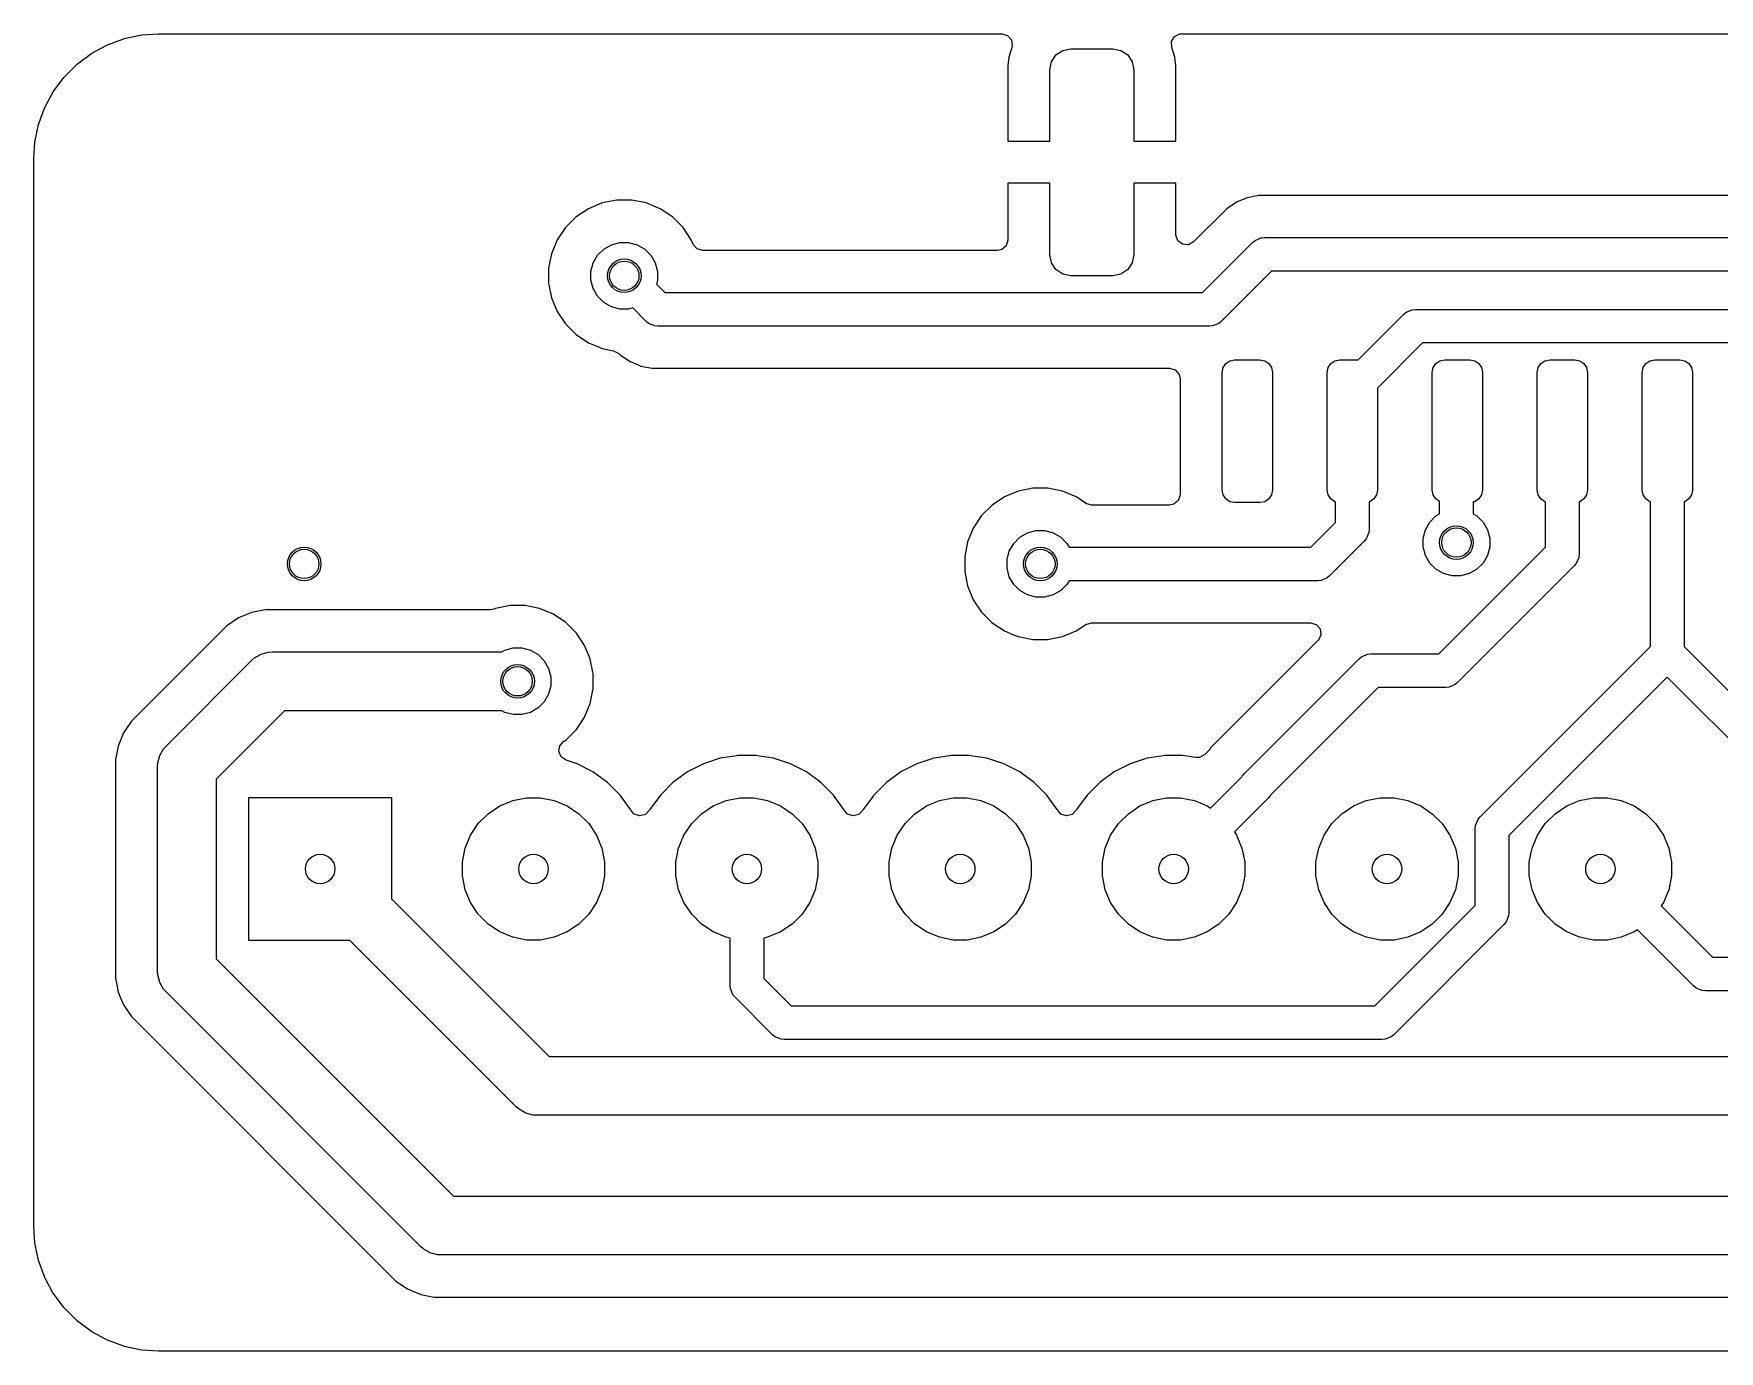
# Model space of a CAD drawing. Extents: x 4.31 to 6.88, y -4.85 to -4.24.
# Drawn here: x 4.308 to 5.098, y -4.854 to -4.237 of the extents above; entities that cross this region are included whole.
import ezdxf

# ---------------------------------------------------------------- set-up
doc = ezdxf.new("R2010")
doc.units = 0
doc.header["$MEASUREMENT"] = 0
doc.layers.add('BLACK', color=7, linetype='CONTINUOUS')

msp = doc.modelspace()

# ---------------------------------------------------------------- linework, layer by layer
at = {"layer": 'BLACK', "linetype": 'CONTINUOUS'}
for p, q in [((4.34221, -4.24208), (4.34284, -4.24179)), ((4.34284, -4.24179), (4.35003, -4.23911)), ((4.35003, -4.23911), (4.3507, -4.23891)), ((4.3507, -4.23891), (4.35819, -4.23728)), ((4.35819, -4.23728), (4.35888, -4.23718)), ((4.35888, -4.23718), (4.36405, -4.23681)), ((4.36405, -4.23681), (4.3667, -4.23662)), ((4.3667, -4.23662), (4.36705, -4.23661)), ((4.36705, -4.23661), (4.76203, -4.23661)), ((4.76203, -4.23661), (4.76467, -4.23739)), ((4.76467, -4.23739), (4.76648, -4.23947)), ((4.76648, -4.23947), (4.76687, -4.24219)), ((4.8415, -4.24028), (4.84291, -4.23792)), ((4.8416, -4.24303), (4.8415, -4.24028)), ((4.84291, -4.23792), (4.84537, -4.23669)), ((4.84537, -4.23669), (4.84623, -4.23661)), ((4.84623, -4.23661), (5.15377, -4.23661)), ((4.32875, -4.25073), (4.33489, -4.24613)), ((4.33489, -4.24613), (4.33548, -4.24575)), ((4.33548, -4.24575), (4.34221, -4.24208)), ((4.76518, -4.24753), (4.76476, -4.25158)), ((4.76667, -4.24303), (4.76518, -4.24753)), ((4.76518, -4.24753), (4.76518, -4.24753)), ((4.76687, -4.24219), (4.76667, -4.24303)), ((4.78445, -4.25354), (4.7852, -4.24978)), ((4.7852, -4.24978), (4.78733, -4.24658)), ((4.78733, -4.24658), (4.79052, -4.24445)), ((4.79052, -4.24445), (4.79429, -4.2437)), ((4.79429, -4.2437), (4.81398, -4.2437)), ((4.81398, -4.2437), (4.81774, -4.24445)), ((4.81774, -4.24445), (4.82094, -4.24658)), ((4.82094, -4.24658), (4.82307, -4.24978)), ((4.82307, -4.24978), (4.82382, -4.25354)), ((4.84309, -4.24753), (4.8416, -4.24303)), ((4.8435, -4.25158), (4.84309, -4.24753)), ((4.31775, -4.26327), (4.32235, -4.25713)), ((4.32235, -4.25713), (4.3228, -4.25661)), ((4.3228, -4.25661), (4.32823, -4.25118)), ((4.32823, -4.25118), (4.32875, -4.25073)), ((4.76476, -4.25158), (4.76476, -4.28701)), ((4.78445, -4.28701), (4.78445, -4.25354)), ((4.82382, -4.25354), (4.82382, -4.28701)), ((4.8435, -4.28701), (4.8435, -4.25158)), ((4.8435, -4.25158), (4.8435, -4.25158)), ((4.3137, -4.27059), (4.31738, -4.26386)), ((4.31738, -4.26386), (4.31775, -4.26327)), ((4.31222, -4.27442), (4.31341, -4.27122)), ((4.31341, -4.27122), (4.3137, -4.27059)), ((4.30891, -4.28657), (4.31054, -4.27907)), ((4.31054, -4.27907), (4.31073, -4.27841)), ((4.31073, -4.27841), (4.31222, -4.27442)), ((4.30825, -4.29508), (4.30881, -4.28726)), ((4.30881, -4.28726), (4.30891, -4.28657)), ((4.76476, -4.28701), (4.78445, -4.28701)), ((4.82382, -4.28701), (4.8435, -4.28701)), ((4.30823, -4.29543), (4.30825, -4.29508)), ((4.30823, -4.79508), (4.30823, -4.29543)), ((4.78445, -4.30669), (4.76476, -4.30669)), ((4.76476, -4.30669), (4.76476, -4.33333)), ((4.78445, -4.34016), (4.78445, -4.30669)), ((4.8435, -4.30669), (4.82382, -4.30669)), ((4.82382, -4.30669), (4.82382, -4.34016)), ((4.8435, -4.33071), (4.8435, -4.30669)), ((4.88228, -4.31242), (4.87696, -4.31348)), ((5.15161, -4.31242), (4.88228, -4.31242)), ((4.56821, -4.31858), (4.5624, -4.32246)), ((4.57466, -4.31591), (4.56821, -4.31858)), ((4.56821, -4.31858), (4.56821, -4.31858)), ((4.58151, -4.31455), (4.57466, -4.31591)), ((4.57466, -4.31591), (4.57466, -4.31591)), ((4.58849, -4.31455), (4.58151, -4.31455)), ((4.58151, -4.31455), (4.58151, -4.31455)), ((4.59534, -4.31591), (4.58849, -4.31455)), ((4.58849, -4.31455), (4.58849, -4.31455)), ((4.60179, -4.31858), (4.59534, -4.31591)), ((4.59534, -4.31591), (4.59534, -4.31591)), ((4.6076, -4.32246), (4.60179, -4.31858)), ((4.60179, -4.31858), (4.60179, -4.31858)), ((4.86742, -4.31858), (4.85184, -4.33416)), ((4.87194, -4.31556), (4.86742, -4.31858)), ((4.86742, -4.31858), (4.86742, -4.31858)), ((4.87696, -4.31348), (4.87194, -4.31556)), ((4.87696, -4.31348), (4.87696, -4.31348)), ((4.55746, -4.3274), (4.55358, -4.33321)), ((4.5624, -4.32246), (4.55746, -4.3274)), ((4.55746, -4.3274), (4.55746, -4.3274)), ((4.5624, -4.32246), (4.5624, -4.32246)), ((4.61254, -4.3274), (4.6076, -4.32246)), ((4.6076, -4.32246), (4.6076, -4.32246)), ((4.61642, -4.33321), (4.61254, -4.3274)), ((4.61254, -4.3274), (4.61254, -4.3274)), ((4.55358, -4.33321), (4.55091, -4.33966)), ((4.55358, -4.33321), (4.55358, -4.33321)), ((4.57541, -4.33751), (4.57897, -4.33545)), ((4.57897, -4.33545), (4.58294, -4.33439)), ((4.58294, -4.33439), (4.58706, -4.33439)), ((4.58706, -4.33439), (4.59103, -4.33545)), ((4.59103, -4.33545), (4.59459, -4.33751)), ((4.61724, -4.3352), (4.61642, -4.33321)), ((4.61642, -4.33321), (4.61642, -4.33321)), ((4.61731, -4.33535), (4.61724, -4.3352)), ((4.61911, -4.33743), (4.61731, -4.33535)), ((4.76399, -4.33597), (4.76191, -4.33777)), ((4.76476, -4.33333), (4.76399, -4.33597)), ((4.84352, -4.33106), (4.8435, -4.33071)), ((4.84448, -4.33363), (4.84352, -4.33106)), ((4.84668, -4.33528), (4.84448, -4.33363)), ((4.84942, -4.33548), (4.84668, -4.33528)), ((4.85184, -4.33416), (4.84942, -4.33548)), ((4.85595, -4.35791), (4.87943, -4.33443)), ((4.87943, -4.33443), (4.88063, -4.33345)), ((4.88063, -4.33345), (4.88346, -4.33228)), ((4.88346, -4.33228), (4.885, -4.33213)), ((4.885, -4.33213), (5.14935, -4.33213)), ((4.55091, -4.33966), (4.54955, -4.34651)), ((4.55091, -4.33966), (4.55091, -4.33966)), ((4.56939, -4.34794), (4.57045, -4.34397)), ((4.57045, -4.34397), (4.57251, -4.34041)), ((4.57251, -4.34041), (4.57541, -4.33751)), ((4.59459, -4.33751), (4.59749, -4.34041)), ((4.59749, -4.34041), (4.59955, -4.34397)), ((4.59955, -4.34397), (4.60061, -4.34794)), ((4.62175, -4.33821), (4.61911, -4.33743)), ((4.75988, -4.33821), (4.62175, -4.33821)), ((4.76191, -4.33777), (4.75988, -4.33821)), ((4.7852, -4.34392), (4.78445, -4.34016)), ((4.78733, -4.34712), (4.7852, -4.34392)), ((4.82307, -4.34392), (4.82094, -4.34712)), ((4.82382, -4.34016), (4.82307, -4.34392)), ((4.54955, -4.34651), (4.54955, -4.35349)), ((4.56939, -4.35206), (4.56939, -4.34794)), ((4.57045, -4.35603), (4.56939, -4.35206)), ((4.60061, -4.35206), (4.6001, -4.35397)), ((4.60061, -4.34794), (4.60061, -4.35206)), ((4.79052, -4.34925), (4.78733, -4.34712)), ((4.79429, -4.35), (4.79052, -4.34925)), ((4.81398, -4.35), (4.79429, -4.35)), ((4.81774, -4.34925), (4.81398, -4.35)), ((4.82094, -4.34712), (4.81774, -4.34925)), ((4.88826, -4.34787), (4.86478, -4.37136)), ((5.14609, -4.34787), (4.88826, -4.34787)), ((4.54955, -4.35349), (4.55091, -4.36034)), ((4.55091, -4.36034), (4.55091, -4.36034)), ((4.55091, -4.36034), (4.55358, -4.36679)), ((4.57251, -4.35959), (4.57045, -4.35603)), ((4.57541, -4.36249), (4.57251, -4.35959)), ((4.6001, -4.35397), (4.60405, -4.35791)), ((4.60405, -4.35791), (4.85595, -4.35791)), ((4.55358, -4.36679), (4.55358, -4.36679)), ((4.55358, -4.36679), (4.55746, -4.3726)), ((4.57897, -4.36455), (4.57541, -4.36249)), ((4.58294, -4.36561), (4.57897, -4.36455)), ((4.58706, -4.36561), (4.58294, -4.36561)), ((4.58897, -4.3651), (4.58706, -4.36561)), ((4.59522, -4.37136), (4.58897, -4.3651)), ((4.92898, -4.38937), (4.9503, -4.36805)), ((4.9503, -4.36805), (4.95149, -4.36708)), ((4.95149, -4.36708), (4.95433, -4.3659)), ((4.95433, -4.3659), (4.95587, -4.36575)), ((4.95587, -4.36575), (5.14956, -4.36575)), ((4.55746, -4.3726), (4.55746, -4.3726)), ((4.55746, -4.3726), (4.5624, -4.37754)), ((4.59641, -4.37233), (4.59522, -4.37136)), ((4.59925, -4.37351), (4.59641, -4.37233)), ((4.60079, -4.37366), (4.59925, -4.37351)), ((4.85921, -4.37366), (4.60079, -4.37366)), ((4.86075, -4.37351), (4.85921, -4.37366)), ((4.86359, -4.37233), (4.86075, -4.37351)), ((4.86478, -4.37136), (4.86359, -4.37233)), ((4.5624, -4.37754), (4.5624, -4.37754)), ((4.5624, -4.37754), (4.56821, -4.38142)), ((4.56821, -4.38142), (4.56821, -4.38142)), ((4.56821, -4.38142), (4.57208, -4.38302)), ((4.57208, -4.38302), (4.57466, -4.38409)), ((4.57466, -4.38409), (4.57998, -4.38515)), ((4.95913, -4.3815), (4.93799, -4.40263)), ((5.1463, -4.3815), (4.95913, -4.3815)), ((4.57998, -4.38515), (4.58242, -4.38642)), ((4.58242, -4.38642), (4.58248, -4.38649)), ((4.58248, -4.38649), (4.58321, -4.38721)), ((4.58321, -4.38721), (4.58772, -4.39023)), ((4.58772, -4.39023), (4.5915, -4.39179)), ((4.5915, -4.39179), (4.59274, -4.39231)), ((4.86561, -4.39302), (4.86689, -4.3911)), ((4.86689, -4.3911), (4.8688, -4.38982)), ((4.8688, -4.38982), (4.87106, -4.38937)), ((4.87106, -4.38937), (4.88287, -4.38937)), ((4.88287, -4.38937), (4.88513, -4.38982)), ((4.88513, -4.38982), (4.88705, -4.3911)), ((4.88705, -4.3911), (4.88833, -4.39302)), ((4.91482, -4.39302), (4.9161, -4.3911)), ((4.9161, -4.3911), (4.91802, -4.38982)), ((4.91802, -4.38982), (4.92028, -4.38937)), ((4.92028, -4.38937), (4.92898, -4.38937)), ((4.96403, -4.39302), (4.96531, -4.3911)), ((4.96531, -4.3911), (4.96723, -4.38982)), ((4.96723, -4.38982), (4.96949, -4.38937)), ((4.96949, -4.38937), (4.9813, -4.38937)), ((4.9813, -4.38937), (4.98356, -4.38982)), ((4.98356, -4.38982), (4.98548, -4.3911)), ((4.98548, -4.3911), (4.98676, -4.39302)), ((5.01324, -4.39302), (5.01452, -4.3911)), ((5.01452, -4.3911), (5.01644, -4.38982)), ((5.01644, -4.38982), (5.0187, -4.38937)), ((5.0187, -4.38937), (5.03051, -4.38937)), ((5.03051, -4.38937), (5.03277, -4.38982)), ((5.03277, -4.38982), (5.03469, -4.3911)), ((5.03469, -4.3911), (5.03597, -4.39302)), ((5.06246, -4.39302), (5.06374, -4.3911)), ((5.06374, -4.3911), (5.06565, -4.38982)), ((5.06565, -4.38982), (5.06791, -4.38937)), ((5.06791, -4.38937), (5.07972, -4.38937)), ((5.07972, -4.38937), (5.08198, -4.38982)), ((5.08198, -4.38982), (5.0839, -4.3911)), ((5.0839, -4.3911), (5.08518, -4.39302)), ((4.59274, -4.39231), (4.59274, -4.39231)), ((4.59274, -4.39231), (4.59274, -4.39231)), ((4.59274, -4.39231), (4.59807, -4.39337)), ((4.59807, -4.39337), (4.59807, -4.39337)), ((4.59807, -4.39337), (4.59807, -4.39337)), ((4.59807, -4.39337), (4.84057, -4.39337)), ((4.84057, -4.39337), (4.84321, -4.39414)), ((4.84321, -4.39414), (4.84501, -4.39622)), ((4.84501, -4.39622), (4.84545, -4.39825)), ((4.84545, -4.39825), (4.84545, -4.45254)), ((4.86516, -4.39528), (4.86561, -4.39302)), ((4.86516, -4.45039), (4.86516, -4.39528)), ((4.88833, -4.39302), (4.88878, -4.39528)), ((4.88878, -4.39528), (4.88878, -4.45039)), ((4.91437, -4.39528), (4.91482, -4.39302)), ((4.91437, -4.45039), (4.91437, -4.39528)), ((4.96358, -4.39528), (4.96403, -4.39302)), ((4.96358, -4.45039), (4.96358, -4.39528)), ((4.98676, -4.39302), (4.9872, -4.39528)), ((4.9872, -4.39528), (4.9872, -4.45039)), ((5.0128, -4.39528), (5.01324, -4.39302)), ((5.0128, -4.45039), (5.0128, -4.39528)), ((5.03597, -4.39302), (5.03642, -4.39528)), ((5.03642, -4.39528), (5.03642, -4.45039)), ((5.06201, -4.39528), (5.06246, -4.39302)), ((5.06201, -4.45039), (5.06201, -4.39528)), ((5.08518, -4.39302), (5.08563, -4.39528)), ((5.08563, -4.39528), (5.08563, -4.45039)), ((4.93799, -4.40263), (4.93799, -4.45039)), ((4.76321, -4.45358), (4.7574, -4.45746)), ((4.76966, -4.45091), (4.76321, -4.45358)), ((4.76321, -4.45358), (4.76321, -4.45358)), ((4.77651, -4.44955), (4.76966, -4.45091)), ((4.76966, -4.45091), (4.76966, -4.45091)), ((4.78349, -4.44955), (4.77651, -4.44955)), ((4.77651, -4.44955), (4.77651, -4.44955)), ((4.79034, -4.45091), (4.78349, -4.44955)), ((4.78349, -4.44955), (4.78349, -4.44955)), ((4.79679, -4.45358), (4.79034, -4.45091)), ((4.79034, -4.45091), (4.79034, -4.45091)), ((4.80131, -4.4566), (4.79679, -4.45358)), ((4.79679, -4.45358), (4.79679, -4.45358)), ((4.84468, -4.45518), (4.8426, -4.45698)), ((4.84545, -4.45254), (4.84468, -4.45518)), ((4.86561, -4.45265), (4.86516, -4.45039)), ((4.86689, -4.45457), (4.86561, -4.45265)), ((4.8688, -4.45585), (4.86689, -4.45457)), ((4.88705, -4.45457), (4.88513, -4.45585)), ((4.88833, -4.45265), (4.88705, -4.45457)), ((4.88878, -4.45039), (4.88833, -4.45265)), ((4.91482, -4.45265), (4.91437, -4.45039)), ((4.9161, -4.45457), (4.91482, -4.45265)), ((4.91802, -4.45585), (4.9161, -4.45457)), ((4.93626, -4.45457), (4.93435, -4.45585)), ((4.93754, -4.45265), (4.93626, -4.45457)), ((4.93799, -4.45039), (4.93754, -4.45265)), ((4.96403, -4.45265), (4.96358, -4.45039)), ((4.96531, -4.45457), (4.96403, -4.45265)), ((4.96713, -4.45578), (4.96531, -4.45457)), ((4.98548, -4.45457), (4.98356, -4.45585)), ((4.98676, -4.45265), (4.98548, -4.45457)), ((4.9872, -4.45039), (4.98676, -4.45265)), ((5.01324, -4.45265), (5.0128, -4.45039)), ((5.01452, -4.45457), (5.01324, -4.45265)), ((5.01644, -4.45585), (5.01452, -4.45457)), ((5.03469, -4.45457), (5.03277, -4.45585)), ((5.03597, -4.45265), (5.03469, -4.45457)), ((5.03642, -4.45039), (5.03597, -4.45265)), ((5.06246, -4.45265), (5.06201, -4.45039)), ((5.06374, -4.45457), (5.06246, -4.45265)), ((5.06565, -4.45585), (5.06374, -4.45457)), ((5.0839, -4.45457), (5.08198, -4.45585)), ((5.08518, -4.45265), (5.0839, -4.45457)), ((5.08563, -4.45039), (5.08518, -4.45265)), ((4.75246, -4.4624), (4.74858, -4.46821)), ((4.7574, -4.45746), (4.75246, -4.4624)), ((4.75246, -4.4624), (4.75246, -4.4624)), ((4.7574, -4.45746), (4.7574, -4.45746)), ((4.80138, -4.45665), (4.80131, -4.4566)), ((4.80402, -4.45742), (4.80138, -4.45665)), ((4.84057, -4.45742), (4.80402, -4.45742)), ((4.8426, -4.45698), (4.84057, -4.45742)), ((4.87106, -4.4563), (4.8688, -4.45585)), ((4.88287, -4.4563), (4.87106, -4.4563)), ((4.88513, -4.45585), (4.88287, -4.4563)), ((4.91831, -4.45591), (4.91802, -4.45585)), ((4.91831, -4.46556), (4.91831, -4.45591)), ((4.93435, -4.45585), (4.93406, -4.45591)), ((4.93406, -4.45591), (4.93406, -4.46882)), ((4.96251, -4.46541), (4.96541, -4.46251)), ((4.96541, -4.46251), (4.96713, -4.46152)), ((4.96713, -4.46152), (4.96713, -4.45578)), ((4.98356, -4.45585), (4.98287, -4.45599)), ((4.98287, -4.45599), (4.98287, -4.46152)), ((4.98287, -4.46152), (4.98459, -4.46251)), ((4.98459, -4.46251), (4.98749, -4.46541)), ((5.01673, -4.45591), (5.01644, -4.45585)), ((5.01673, -4.47713), (5.01673, -4.45591)), ((5.03277, -4.45585), (5.03248, -4.45591)), ((5.03248, -4.45591), (5.03248, -4.48039)), ((5.06594, -4.45591), (5.06565, -4.45585)), ((5.06594, -4.52366), (5.06594, -4.45591)), ((5.08198, -4.45585), (5.08169, -4.45591)), ((5.08169, -4.45591), (5.08169, -4.52366)), ((4.74858, -4.46821), (4.74591, -4.47466)), ((4.74858, -4.46821), (4.74858, -4.46821)), ((4.77041, -4.47251), (4.77397, -4.47045)), ((4.77397, -4.47045), (4.77794, -4.46939)), ((4.77794, -4.46939), (4.78206, -4.46939)), ((4.78206, -4.46939), (4.78603, -4.47045)), ((4.78603, -4.47045), (4.78959, -4.47251)), ((4.90674, -4.47713), (4.91831, -4.46556)), ((4.9339, -4.47036), (4.93273, -4.47319)), ((4.93406, -4.46882), (4.9339, -4.47036)), ((4.95939, -4.47294), (4.96045, -4.46897)), ((4.96045, -4.46897), (4.96251, -4.46541)), ((4.98749, -4.46541), (4.98955, -4.46897)), ((4.98955, -4.46897), (4.99061, -4.47294)), ((4.74591, -4.47466), (4.74455, -4.48151)), ((4.74591, -4.47466), (4.74591, -4.47466)), ((4.76439, -4.48294), (4.76545, -4.47897)), ((4.76545, -4.47897), (4.76751, -4.47541)), ((4.76751, -4.47541), (4.77041, -4.47251)), ((4.78959, -4.47251), (4.79249, -4.47541)), ((4.79249, -4.47541), (4.79348, -4.47713)), ((4.79348, -4.47713), (4.90674, -4.47713)), ((4.93175, -4.47439), (4.91557, -4.49057)), ((4.93273, -4.47319), (4.93175, -4.47439)), ((4.95939, -4.47706), (4.95939, -4.47294)), ((4.96045, -4.48103), (4.95939, -4.47706)), ((4.96674, -4.52713), (5.01673, -4.47713)), ((4.99061, -4.47706), (4.98955, -4.48103)), ((4.99061, -4.47294), (4.99061, -4.47706)), ((4.74455, -4.48151), (4.74455, -4.48849)), ((4.76439, -4.48706), (4.76439, -4.48294)), ((4.96251, -4.48459), (4.96045, -4.48103)), ((4.96541, -4.48749), (4.96251, -4.48459)), ((5.03017, -4.48596), (4.97557, -4.54057)), ((4.98749, -4.48459), (4.98459, -4.48749)), ((4.98955, -4.48103), (4.98749, -4.48459)), ((5.03115, -4.48477), (5.03017, -4.48596)), ((5.03233, -4.48193), (5.03115, -4.48477)), ((5.03248, -4.48039), (5.03233, -4.48193)), ((4.74455, -4.48849), (4.74591, -4.49534)), ((4.76545, -4.49103), (4.76439, -4.48706)), ((4.76751, -4.49459), (4.76545, -4.49103)), ((4.77041, -4.49749), (4.76751, -4.49459)), ((4.79249, -4.49459), (4.78959, -4.49749)), ((4.79348, -4.49287), (4.79249, -4.49459)), ((4.91, -4.49287), (4.79348, -4.49287)), ((4.91154, -4.49272), (4.91, -4.49287)), ((4.91437, -4.49155), (4.91154, -4.49272)), ((4.91557, -4.49057), (4.91437, -4.49155)), ((4.96897, -4.48955), (4.96541, -4.48749)), ((4.97294, -4.49061), (4.96897, -4.48955)), ((4.97706, -4.49061), (4.97294, -4.49061)), ((4.98103, -4.48955), (4.97706, -4.49061)), ((4.98459, -4.48749), (4.98103, -4.48955)), ((4.74591, -4.49534), (4.74591, -4.49534)), ((4.74591, -4.49534), (4.74858, -4.50179)), ((4.74858, -4.50179), (4.74858, -4.50179)), ((4.74858, -4.50179), (4.75246, -4.5076)), ((4.77397, -4.49955), (4.77041, -4.49749)), ((4.77794, -4.50061), (4.77397, -4.49955)), ((4.78206, -4.50061), (4.77794, -4.50061)), ((4.78603, -4.49955), (4.78206, -4.50061)), ((4.78959, -4.49749), (4.78603, -4.49955)), ((4.40422, -4.51033), (4.39874, -4.51399)), ((4.40893, -4.50838), (4.40422, -4.51033)), ((4.40422, -4.51033), (4.40422, -4.51033)), ((4.41032, -4.5078), (4.40893, -4.50838)), ((4.41678, -4.50652), (4.41032, -4.5078)), ((4.41032, -4.5078), (4.41032, -4.5078)), ((4.52222, -4.50652), (4.41678, -4.50652)), ((4.52409, -4.50614), (4.52222, -4.50652)), ((4.52466, -4.50591), (4.52409, -4.50614)), ((4.53151, -4.50455), (4.52466, -4.50591)), ((4.52466, -4.50591), (4.52466, -4.50591)), ((4.52466, -4.50591), (4.52466, -4.50591)), ((4.52466, -4.50591), (4.52466, -4.50591)), ((4.53849, -4.50455), (4.53151, -4.50455)), ((4.53151, -4.50455), (4.53151, -4.50455)), ((4.54534, -4.50591), (4.53849, -4.50455)), ((4.53849, -4.50455), (4.53849, -4.50455)), ((4.55179, -4.50858), (4.54534, -4.50591)), ((4.54534, -4.50591), (4.54534, -4.50591)), ((4.5576, -4.51246), (4.55179, -4.50858)), ((4.55179, -4.50858), (4.55179, -4.50858)), ((4.75246, -4.5076), (4.75246, -4.5076)), ((4.75246, -4.5076), (4.7574, -4.51254)), ((4.39874, -4.51399), (4.35399, -4.55874)), ((4.39874, -4.51399), (4.39874, -4.51399)), ((4.56254, -4.5174), (4.5576, -4.51246)), ((4.5576, -4.51246), (4.5576, -4.51246)), ((4.56642, -4.52321), (4.56254, -4.5174)), ((4.56254, -4.5174), (4.56254, -4.5174)), ((4.7574, -4.51254), (4.7574, -4.51254)), ((4.7574, -4.51254), (4.76321, -4.51642)), ((4.76321, -4.51642), (4.76321, -4.51642)), ((4.76321, -4.51642), (4.7674, -4.51816)), ((4.7674, -4.51816), (4.76966, -4.51909)), ((4.79034, -4.51909), (4.79679, -4.51642)), ((4.79679, -4.51642), (4.80131, -4.5134)), ((4.80131, -4.5134), (4.80393, -4.51258)), ((4.80393, -4.51258), (4.80402, -4.51258)), ((4.80402, -4.51258), (4.90663, -4.51258)), ((4.90663, -4.51258), (4.90927, -4.51335)), ((4.90927, -4.51335), (4.91107, -4.51543)), ((4.91147, -4.51816), (4.91032, -4.52066)), ((4.91107, -4.51543), (4.91147, -4.51816)), ((4.41481, -4.52727), (4.41828, -4.52634)), ((4.41828, -4.52634), (4.42008, -4.52622)), ((4.42008, -4.52622), (4.52764, -4.52622)), ((4.52764, -4.52622), (4.52897, -4.52545)), ((4.52897, -4.52545), (4.53294, -4.52439)), ((4.53294, -4.52439), (4.53706, -4.52439)), ((4.53706, -4.52439), (4.54103, -4.52545)), ((4.54103, -4.52545), (4.54459, -4.52751)), ((4.56824, -4.52759), (4.56642, -4.52321)), ((4.56642, -4.52321), (4.56642, -4.52321)), ((4.76966, -4.51909), (4.76966, -4.51909)), ((4.76966, -4.51909), (4.76966, -4.51909)), ((4.76966, -4.51909), (4.77651, -4.52045)), ((4.77651, -4.52045), (4.77651, -4.52045)), ((4.77651, -4.52045), (4.77651, -4.52045)), ((4.77651, -4.52045), (4.78349, -4.52045)), ((4.78349, -4.52045), (4.78577, -4.52)), ((4.78349, -4.52045), (4.78349, -4.52045)), ((4.78577, -4.52), (4.79034, -4.51909)), ((4.79034, -4.51909), (4.79034, -4.51909)), ((4.79034, -4.51909), (4.79034, -4.51909)), ((4.91009, -4.52091), (4.85976, -4.57124)), ((4.91032, -4.52066), (4.91009, -4.52091)), ((4.98615, -4.60346), (5.06594, -4.52366)), ((5.08169, -4.52366), (5.12812, -4.57009)), ((4.37026, -4.57034), (4.41034, -4.53026)), ((4.41034, -4.53026), (4.41169, -4.52907)), ((4.41169, -4.52907), (4.41481, -4.52727)), ((4.54459, -4.52751), (4.54749, -4.53041)), ((4.54749, -4.53041), (4.54955, -4.53397)), ((4.54955, -4.53397), (4.55061, -4.53794)), ((4.56867, -4.52865), (4.56824, -4.52759)), ((4.56909, -4.52966), (4.56867, -4.52865)), ((4.57045, -4.53651), (4.56909, -4.52966)), ((4.56909, -4.52966), (4.56909, -4.52966)), ((4.87561, -4.58325), (4.92943, -4.52943)), ((4.92943, -4.52943), (4.93063, -4.52845)), ((4.93063, -4.52845), (4.93346, -4.52728)), ((4.93346, -4.52728), (4.935, -4.52713)), ((4.935, -4.52713), (4.96674, -4.52713)), ((4.55061, -4.54206), (4.54955, -4.54603)), ((4.55061, -4.53794), (4.55061, -4.54206)), ((4.57045, -4.54349), (4.57045, -4.53651)), ((4.57045, -4.53651), (4.57045, -4.53651)), ((4.57045, -4.53651), (4.57045, -4.53651)), ((4.97437, -4.54155), (4.97154, -4.54272)), ((4.97557, -4.54057), (4.97437, -4.54155)), ((5.07382, -4.53806), (4.99959, -4.61229)), ((5.11929, -4.58353), (5.07382, -4.53806)), ((4.54749, -4.54959), (4.54459, -4.55249)), ((4.54955, -4.54603), (4.54749, -4.54959)), ((4.56909, -4.55034), (4.56924, -4.54961)), ((4.56924, -4.54961), (4.57018, -4.54489)), ((4.57018, -4.54489), (4.57045, -4.54349)), ((4.93826, -4.54287), (4.88786, -4.59328)), ((4.97, -4.54287), (4.93826, -4.54287)), ((4.97154, -4.54272), (4.97, -4.54287)), ((4.42579, -4.55378), (4.39378, -4.58579)), ((4.52764, -4.55378), (4.42579, -4.55378)), ((4.52897, -4.55455), (4.52764, -4.55378)), ((4.53294, -4.55561), (4.52897, -4.55455)), ((4.53706, -4.55561), (4.53294, -4.55561)), ((4.54103, -4.55455), (4.53706, -4.55561)), ((4.54459, -4.55249), (4.54103, -4.55455)), ((4.56254, -4.5626), (4.56642, -4.55679)), ((4.56642, -4.55679), (4.56909, -4.55034)), ((4.35033, -4.56422), (4.34876, -4.56801)), ((4.35399, -4.55874), (4.35033, -4.56422)), ((4.35033, -4.56422), (4.35033, -4.56422)), ((4.35399, -4.55874), (4.35399, -4.55874)), ((4.5576, -4.56754), (4.56254, -4.5626)), ((4.3478, -4.57032), (4.34652, -4.57678)), ((4.34876, -4.56801), (4.3478, -4.57032)), ((4.3478, -4.57032), (4.3478, -4.57032)), ((4.34876, -4.56801), (4.34876, -4.56801)), ((4.36727, -4.57481), (4.36907, -4.57169)), ((4.36907, -4.57169), (4.37026, -4.57034)), ((4.55436, -4.57289), (4.55483, -4.57018)), ((4.55543, -4.57542), (4.55436, -4.57289)), ((4.55483, -4.57018), (4.5565, -4.56827)), ((4.5565, -4.56827), (4.55689, -4.56801)), ((4.55689, -4.56801), (4.5576, -4.56754)), ((4.85862, -4.57278), (4.85703, -4.57437)), ((4.85922, -4.57204), (4.85862, -4.57278)), ((4.85976, -4.57124), (4.85922, -4.57204)), ((4.85976, -4.57124), (4.85976, -4.57124)), ((4.34652, -4.57678), (4.34652, -4.67908)), ((4.36622, -4.58008), (4.36634, -4.57828)), ((4.36622, -4.67578), (4.36622, -4.58008)), ((4.36634, -4.57828), (4.36727, -4.57481)), ((4.5577, -4.57698), (4.55543, -4.57542)), ((4.56288, -4.57866), (4.5577, -4.57698)), ((4.57033, -4.58246), (4.56288, -4.57866)), ((4.56288, -4.57866), (4.56288, -4.57866)), ((4.56288, -4.57866), (4.56288, -4.57866)), ((4.62206, -4.57866), (4.6146, -4.58246)), ((4.63002, -4.57607), (4.62206, -4.57866)), ((4.63661, -4.57503), (4.63002, -4.57607)), ((4.63828, -4.57476), (4.63661, -4.57503)), ((4.64665, -4.57476), (4.63828, -4.57476)), ((4.64832, -4.57503), (4.64665, -4.57476)), ((4.65492, -4.57607), (4.64832, -4.57503)), ((4.66288, -4.57866), (4.65492, -4.57607)), ((4.65492, -4.57607), (4.65492, -4.57607)), ((4.65492, -4.57607), (4.65492, -4.57607)), ((4.67033, -4.58246), (4.66288, -4.57866)), ((4.66288, -4.57866), (4.66288, -4.57866)), ((4.66288, -4.57866), (4.66288, -4.57866)), ((4.72206, -4.57866), (4.7146, -4.58246)), ((4.73002, -4.57607), (4.72206, -4.57866)), ((4.73661, -4.57503), (4.73002, -4.57607)), ((4.73828, -4.57476), (4.73661, -4.57503)), ((4.74665, -4.57476), (4.73828, -4.57476)), ((4.74832, -4.57503), (4.74665, -4.57476)), ((4.75492, -4.57607), (4.74832, -4.57503)), ((4.76288, -4.57866), (4.75492, -4.57607)), ((4.75492, -4.57607), (4.75492, -4.57607)), ((4.75492, -4.57607), (4.75492, -4.57607)), ((4.77033, -4.58246), (4.76288, -4.57866)), ((4.76288, -4.57866), (4.76288, -4.57866)), ((4.76288, -4.57866), (4.76288, -4.57866)), ((4.82206, -4.57866), (4.8146, -4.58246)), ((4.83002, -4.57607), (4.82206, -4.57866)), ((4.83661, -4.57503), (4.83002, -4.57607)), ((4.83828, -4.57476), (4.83661, -4.57503)), ((4.84665, -4.57476), (4.83828, -4.57476)), ((4.85281, -4.57574), (4.84665, -4.57476)), ((4.85461, -4.57569), (4.85281, -4.57574)), ((4.85703, -4.57437), (4.85461, -4.57569)), ((4.39378, -4.58579), (4.39378, -4.67007)), ((4.5771, -4.58738), (4.57033, -4.58246)), ((4.58302, -4.59329), (4.5771, -4.58738)), ((4.60783, -4.58738), (4.60191, -4.59329)), ((4.6146, -4.58246), (4.60783, -4.58738)), ((4.6771, -4.58738), (4.67033, -4.58246)), ((4.68302, -4.59329), (4.6771, -4.58738)), ((4.70783, -4.58738), (4.70191, -4.59329)), ((4.7146, -4.58246), (4.70783, -4.58738)), ((4.7771, -4.58738), (4.77033, -4.58246)), ((4.78302, -4.59329), (4.7771, -4.58738)), ((4.80783, -4.58738), (4.80191, -4.59329)), ((4.8146, -4.58246), (4.80783, -4.58738)), ((4.8598, -4.59946), (4.8745, -4.58476)), ((4.8745, -4.58476), (4.87463, -4.58445)), ((4.87463, -4.58445), (4.87561, -4.58325)), ((4.409, -4.6614), (4.409, -4.59447)), ((4.409, -4.59447), (4.47593, -4.59447)), ((4.47593, -4.59447), (4.47593, -4.64191)), ((4.52669, -4.59842), (4.53275, -4.59591)), ((4.53275, -4.59591), (4.53919, -4.59463)), ((4.53919, -4.59463), (4.54575, -4.59463)), ((4.54575, -4.59463), (4.55218, -4.59591)), ((4.55218, -4.59591), (4.55824, -4.59842)), ((4.58794, -4.60006), (4.58302, -4.59329)), ((4.60191, -4.59329), (4.59699, -4.60006)), ((4.62669, -4.59842), (4.63275, -4.59591)), ((4.63275, -4.59591), (4.63919, -4.59463)), ((4.63919, -4.59463), (4.64575, -4.59463)), ((4.64575, -4.59463), (4.65218, -4.59591)), ((4.65218, -4.59591), (4.65824, -4.59842)), ((4.68794, -4.60006), (4.68302, -4.59329)), ((4.70191, -4.59329), (4.69699, -4.60006)), ((4.72669, -4.59842), (4.73275, -4.59591)), ((4.73275, -4.59591), (4.73919, -4.59463)), ((4.73919, -4.59463), (4.74575, -4.59463)), ((4.74575, -4.59463), (4.75218, -4.59591)), ((4.75218, -4.59591), (4.75824, -4.59842)), ((4.78794, -4.60006), (4.78302, -4.59329)), ((4.80191, -4.59329), (4.79699, -4.60006)), ((4.82669, -4.59842), (4.83275, -4.59591)), ((4.83275, -4.59591), (4.83919, -4.59463)), ((4.83919, -4.59463), (4.84575, -4.59463)), ((4.84575, -4.59463), (4.85218, -4.59591)), ((4.85218, -4.59591), (4.85824, -4.59842)), ((4.88675, -4.59479), (4.87094, -4.6106)), ((4.88773, -4.59359), (4.88675, -4.59479)), ((4.88786, -4.59328), (4.88773, -4.59359)), ((4.92669, -4.59842), (4.93275, -4.59591)), ((4.93275, -4.59591), (4.93919, -4.59463)), ((4.93919, -4.59463), (4.94575, -4.59463)), ((4.94575, -4.59463), (4.95218, -4.59591)), ((4.95218, -4.59591), (4.95824, -4.59842)), ((5.02669, -4.59842), (5.03275, -4.59591)), ((5.03275, -4.59591), (5.03919, -4.59463)), ((5.03919, -4.59463), (5.04575, -4.59463)), ((5.04575, -4.59463), (5.05218, -4.59591)), ((5.05218, -4.59591), (5.05824, -4.59842)), ((4.5166, -4.6067), (4.52124, -4.60206)), ((4.52124, -4.60206), (4.52669, -4.59842)), ((4.55824, -4.59842), (4.5637, -4.60206)), ((4.5637, -4.60206), (4.56834, -4.6067)), ((4.58812, -4.60041), (4.58794, -4.60006)), ((4.58965, -4.60218), (4.58812, -4.60041)), ((4.59226, -4.60307), (4.58965, -4.60218)), ((4.59493, -4.60241), (4.59226, -4.60307)), ((4.59682, -4.60041), (4.59493, -4.60241)), ((4.59699, -4.60006), (4.59682, -4.60041)), ((4.6166, -4.6067), (4.62124, -4.60206)), ((4.62124, -4.60206), (4.62669, -4.59842)), ((4.65824, -4.59842), (4.6637, -4.60206)), ((4.6637, -4.60206), (4.66833, -4.6067)), ((4.68812, -4.60041), (4.68794, -4.60006)), ((4.68965, -4.60218), (4.68812, -4.60041)), ((4.69226, -4.60307), (4.68965, -4.60218)), ((4.69493, -4.60241), (4.69226, -4.60307)), ((4.69682, -4.60041), (4.69493, -4.60241)), ((4.69699, -4.60006), (4.69682, -4.60041)), ((4.7166, -4.6067), (4.72124, -4.60206)), ((4.72124, -4.60206), (4.72669, -4.59842)), ((4.75824, -4.59842), (4.7637, -4.60206)), ((4.7637, -4.60206), (4.76833, -4.6067)), ((4.78812, -4.60041), (4.78794, -4.60006)), ((4.78965, -4.60218), (4.78812, -4.60041)), ((4.79226, -4.60307), (4.78965, -4.60218)), ((4.79493, -4.60241), (4.79226, -4.60307)), ((4.79682, -4.60041), (4.79493, -4.60241)), ((4.79699, -4.60006), (4.79682, -4.60041)), ((4.8166, -4.6067), (4.82124, -4.60206)), ((4.82124, -4.60206), (4.82669, -4.59842)), ((4.85824, -4.59842), (4.8598, -4.59946)), ((4.9166, -4.6067), (4.92124, -4.60206)), ((4.92124, -4.60206), (4.92669, -4.59842)), ((4.95824, -4.59842), (4.9637, -4.60206)), ((4.9637, -4.60206), (4.96833, -4.6067)), ((4.984, -4.60749), (4.98517, -4.60465)), ((4.98517, -4.60465), (4.98615, -4.60346)), ((5.0166, -4.6067), (5.02124, -4.60206)), ((5.02124, -4.60206), (5.02669, -4.59842)), ((5.05824, -4.59842), (5.0637, -4.60206)), ((5.0637, -4.60206), (5.06834, -4.6067)), ((4.51044, -4.61822), (4.51295, -4.61216)), ((4.51295, -4.61216), (4.5166, -4.6067)), ((4.56834, -4.6067), (4.57198, -4.61216)), ((4.57198, -4.61216), (4.57449, -4.61822)), ((4.61044, -4.61822), (4.61295, -4.61216)), ((4.61295, -4.61216), (4.6166, -4.6067)), ((4.66833, -4.6067), (4.67198, -4.61216)), ((4.67198, -4.61216), (4.67449, -4.61822)), ((4.71044, -4.61822), (4.71295, -4.61216)), ((4.71295, -4.61216), (4.7166, -4.6067)), ((4.76833, -4.6067), (4.77198, -4.61216)), ((4.77198, -4.61216), (4.77449, -4.61822)), ((4.81044, -4.61822), (4.81295, -4.61216)), ((4.81295, -4.61216), (4.8166, -4.6067)), ((4.87094, -4.6106), (4.87198, -4.61216)), ((4.87198, -4.61216), (4.87449, -4.61822)), ((4.91044, -4.61822), (4.91295, -4.61216)), ((4.91295, -4.61216), (4.9166, -4.6067)), ((4.96833, -4.6067), (4.97198, -4.61216)), ((4.97198, -4.61216), (4.97449, -4.61822)), ((4.98384, -4.60903), (4.984, -4.60749)), ((4.98384, -4.64507), (4.98384, -4.60903)), ((4.99959, -4.61229), (4.99959, -4.64833)), ((5.01044, -4.61822), (5.01295, -4.61216)), ((5.01295, -4.61216), (5.0166, -4.6067)), ((5.06834, -4.6067), (5.07198, -4.61216)), ((5.07198, -4.61216), (5.07449, -4.61822)), ((4.50916, -4.62465), (4.51044, -4.61822)), ((4.57449, -4.61822), (4.57577, -4.62465)), ((4.60916, -4.62465), (4.61044, -4.61822)), ((4.67449, -4.61822), (4.67577, -4.62465)), ((4.70916, -4.62465), (4.71044, -4.61822)), ((4.77449, -4.61822), (4.77577, -4.62465)), ((4.80916, -4.62465), (4.81044, -4.61822)), ((4.87449, -4.61822), (4.87577, -4.62465)), ((4.90916, -4.62465), (4.91044, -4.61822)), ((4.97449, -4.61822), (4.97577, -4.62465)), ((5.00916, -4.62465), (5.01044, -4.61822)), ((5.07449, -4.61822), (5.07577, -4.62465)), ((4.50916, -4.63121), (4.50916, -4.62465)), ((4.57577, -4.62465), (4.57577, -4.63121)), ((4.60916, -4.63121), (4.60916, -4.62465)), ((4.67577, -4.62465), (4.67577, -4.63121)), ((4.70916, -4.63121), (4.70916, -4.62465)), ((4.77577, -4.62465), (4.77577, -4.63121)), ((4.80916, -4.63121), (4.80916, -4.62465)), ((4.87577, -4.62465), (4.87577, -4.63121)), ((4.90916, -4.63121), (4.90916, -4.62465)), ((4.97577, -4.62465), (4.97577, -4.63121)), ((5.00916, -4.63121), (5.00916, -4.62465)), ((5.07577, -4.62465), (5.07577, -4.63121)), ((4.51044, -4.63765), (4.50916, -4.63121)), ((4.57577, -4.63121), (4.57449, -4.63765)), ((4.61044, -4.63765), (4.60916, -4.63121)), ((4.67577, -4.63121), (4.67449, -4.63765)), ((4.71044, -4.63765), (4.70916, -4.63121)), ((4.77577, -4.63121), (4.77449, -4.63765)), ((4.81044, -4.63765), (4.80916, -4.63121)), ((4.87577, -4.63121), (4.87449, -4.63765)), ((4.91044, -4.63765), (4.90916, -4.63121)), ((4.97577, -4.63121), (4.97449, -4.63765)), ((5.01044, -4.63765), (5.00916, -4.63121)), ((5.07577, -4.63121), (5.07449, -4.63765)), ((4.47593, -4.64191), (4.54981, -4.71579)), ((4.51295, -4.64371), (4.51044, -4.63765)), ((4.5166, -4.64916), (4.51295, -4.64371)), ((4.57198, -4.64371), (4.56834, -4.64916)), ((4.57449, -4.63765), (4.57198, -4.64371)), ((4.61295, -4.64371), (4.61044, -4.63765)), ((4.6166, -4.64916), (4.61295, -4.64371)), ((4.67198, -4.64371), (4.66833, -4.64916)), ((4.67449, -4.63765), (4.67198, -4.64371)), ((4.71295, -4.64371), (4.71044, -4.63765)), ((4.7166, -4.64916), (4.71295, -4.64371)), ((4.77198, -4.64371), (4.76833, -4.64916)), ((4.77449, -4.63765), (4.77198, -4.64371)), ((4.81295, -4.64371), (4.81044, -4.63765)), ((4.8166, -4.64916), (4.81295, -4.64371)), ((4.87198, -4.64371), (4.86834, -4.64916)), ((4.87449, -4.63765), (4.87198, -4.64371)), ((4.91295, -4.64371), (4.91044, -4.63765)), ((4.9166, -4.64916), (4.91295, -4.64371)), ((4.97198, -4.64371), (4.96833, -4.64916)), ((4.97449, -4.63765), (4.97198, -4.64371)), ((5.01295, -4.64371), (5.01044, -4.63765)), ((5.0166, -4.64916), (5.01295, -4.64371)), ((5.07198, -4.64371), (5.07094, -4.64527)), ((5.07449, -4.63765), (5.07198, -4.64371)), ((4.52124, -4.6538), (4.5166, -4.64916)), ((4.56834, -4.64916), (4.5637, -4.6538)), ((4.62124, -4.6538), (4.6166, -4.64916)), ((4.66833, -4.64916), (4.6637, -4.6538)), ((4.72124, -4.6538), (4.7166, -4.64916)), ((4.76833, -4.64916), (4.7637, -4.6538)), ((4.82124, -4.6538), (4.8166, -4.64916)), ((4.86834, -4.64916), (4.8637, -4.6538)), ((4.92124, -4.6538), (4.9166, -4.64916)), ((4.93679, -4.69213), (4.98384, -4.64507)), ((4.96833, -4.64916), (4.9637, -4.6538)), ((4.99827, -4.65271), (4.99729, -4.6539)), ((4.99944, -4.64987), (4.99827, -4.65271)), ((4.99959, -4.64833), (4.99944, -4.64987)), ((5.02124, -4.6538), (5.0166, -4.64916)), ((5.07094, -4.64527), (5.09498, -4.66931)), ((4.52669, -4.65744), (4.52124, -4.6538)), ((4.53275, -4.65995), (4.52669, -4.65744)), ((4.53919, -4.66123), (4.53275, -4.65995)), ((4.55218, -4.65995), (4.54575, -4.66123)), ((4.55824, -4.65744), (4.55218, -4.65995)), ((4.5637, -4.6538), (4.55824, -4.65744)), ((4.62669, -4.65744), (4.62124, -4.6538)), ((4.63275, -4.65995), (4.62669, -4.65744)), ((4.63459, -4.66032), (4.63275, -4.65995)), ((4.63459, -4.68247), (4.63459, -4.66032)), ((4.65218, -4.65995), (4.65034, -4.66032)), ((4.65034, -4.66032), (4.65034, -4.6792)), ((4.65824, -4.65744), (4.65218, -4.65995)), ((4.6637, -4.6538), (4.65824, -4.65744)), ((4.72669, -4.65744), (4.72124, -4.6538)), ((4.73275, -4.65995), (4.72669, -4.65744)), ((4.73919, -4.66123), (4.73275, -4.65995)), ((4.75218, -4.65995), (4.74575, -4.66123)), ((4.75824, -4.65744), (4.75218, -4.65995)), ((4.7637, -4.6538), (4.75824, -4.65744)), ((4.82669, -4.65744), (4.82124, -4.6538)), ((4.83275, -4.65995), (4.82669, -4.65744)), ((4.83919, -4.66123), (4.83275, -4.65995)), ((4.85218, -4.65995), (4.84575, -4.66123)), ((4.85824, -4.65744), (4.85218, -4.65995)), ((4.8637, -4.6538), (4.85824, -4.65744)), ((4.92669, -4.65744), (4.92124, -4.6538)), ((4.93275, -4.65995), (4.92669, -4.65744)), ((4.93919, -4.66123), (4.93275, -4.65995)), ((4.99729, -4.6539), (4.94562, -4.70557)), ((4.95218, -4.65995), (4.94575, -4.66123)), ((4.95824, -4.65744), (4.95218, -4.65995)), ((4.9637, -4.6538), (4.95824, -4.65744)), ((5.02669, -4.65744), (5.02124, -4.6538)), ((5.03275, -4.65995), (5.02669, -4.65744)), ((5.03919, -4.66123), (5.03275, -4.65995)), ((5.05218, -4.65995), (5.04575, -4.66123)), ((5.05824, -4.65744), (5.05218, -4.65995)), ((5.0598, -4.6564), (5.05824, -4.65744)), ((5.08615, -4.68275), (5.0598, -4.6564)), ((4.45644, -4.6614), (4.409, -4.6614)), ((4.53436, -4.73931), (4.45644, -4.6614)), ((4.54575, -4.66123), (4.53919, -4.66123)), ((4.74575, -4.66123), (4.73919, -4.66123)), ((4.84575, -4.66123), (4.83919, -4.66123)), ((4.94575, -4.66123), (4.93919, -4.66123)), ((5.04575, -4.66123), (5.03919, -4.66123)), ((4.36634, -4.67758), (4.36622, -4.67578)), ((4.39378, -4.67007), (4.50493, -4.78122)), ((5.09498, -4.66931), (5.16001, -4.66931)), ((4.34652, -4.67908), (4.3478, -4.68555)), ((4.36727, -4.68105), (4.36634, -4.67758)), ((4.36907, -4.68417), (4.36727, -4.68105)), ((4.37026, -4.68552), (4.36907, -4.68417)), ((4.63474, -4.684), (4.63459, -4.68247)), ((4.63592, -4.68684), (4.63474, -4.684)), ((4.65034, -4.6792), (4.66326, -4.69213)), ((5.08734, -4.68373), (5.08615, -4.68275)), ((5.09018, -4.68491), (5.08734, -4.68373)), ((4.3478, -4.68555), (4.3478, -4.68555)), ((4.3478, -4.68555), (4.34849, -4.6872)), ((4.34849, -4.6872), (4.34849, -4.6872)), ((4.34849, -4.6872), (4.35033, -4.69164)), ((4.35033, -4.69164), (4.35033, -4.69164)), ((4.35033, -4.69164), (4.35399, -4.69712)), ((4.48948, -4.80474), (4.37026, -4.68552)), ((4.6369, -4.68803), (4.63592, -4.68684)), ((4.65443, -4.70557), (4.6369, -4.68803)), ((4.66326, -4.69213), (4.93679, -4.69213)), ((5.09172, -4.68506), (5.09018, -4.68491)), ((5.16327, -4.68506), (5.09172, -4.68506)), ((4.35399, -4.69712), (4.35399, -4.69712)), ((4.35399, -4.69712), (4.47788, -4.82101)), ((4.65563, -4.70655), (4.65443, -4.70557)), ((4.65846, -4.70772), (4.65563, -4.70655)), ((4.66, -4.70787), (4.65846, -4.70772)), ((4.94005, -4.70787), (4.66, -4.70787)), ((4.94159, -4.70772), (4.94005, -4.70787)), ((4.94443, -4.70655), (4.94159, -4.70772)), ((4.94562, -4.70557), (4.94443, -4.70655)), ((4.54981, -4.71579), (5.40736, -4.71579)), ((4.53571, -4.7405), (4.53436, -4.73931)), ((4.53883, -4.7423), (4.53571, -4.7405)), ((4.5423, -4.74323), (4.53883, -4.7423)), ((4.5441, -4.74335), (4.5423, -4.74323)), ((5.41307, -4.74335), (4.5441, -4.74335)), ((4.50493, -4.78122), (5.66969, -4.78122)), ((4.30825, -4.79543), (4.30823, -4.79508)), ((4.30881, -4.80325), (4.30825, -4.79543)), ((4.30891, -4.80394), (4.30881, -4.80325)), ((4.31054, -4.81143), (4.30891, -4.80394)), ((4.49083, -4.80593), (4.48948, -4.80474)), ((4.49353, -4.80749), (4.49083, -4.80593)), ((4.49083, -4.80593), (4.49083, -4.80593)), ((4.49395, -4.80773), (4.49353, -4.80749)), ((4.49742, -4.80866), (4.49395, -4.80773)), ((4.49922, -4.80878), (4.49742, -4.80866)), ((4.49742, -4.80866), (4.49742, -4.80866)), ((5.6754, -4.80878), (4.49922, -4.80878)), ((4.31073, -4.8121), (4.31054, -4.81143)), ((4.31341, -4.81929), (4.31073, -4.8121)), ((4.3137, -4.81992), (4.31341, -4.81929)), ((4.31727, -4.82646), (4.3137, -4.81992)), ((4.31738, -4.82665), (4.31727, -4.82646)), ((4.47788, -4.82101), (4.47788, -4.82101)), ((4.47788, -4.82101), (4.48336, -4.82467)), ((4.48336, -4.82467), (4.48336, -4.82467)), ((4.48336, -4.82467), (4.48336, -4.82467)), ((4.48336, -4.82467), (4.48693, -4.82615)), ((4.48693, -4.82615), (4.48945, -4.8272)), ((4.31775, -4.82724), (4.31738, -4.82665)), ((4.32056, -4.83098), (4.31775, -4.82724)), ((4.32235, -4.83338), (4.32056, -4.83098)), ((4.32281, -4.8339), (4.32235, -4.83338)), ((4.32823, -4.83932), (4.32281, -4.8339)), ((4.48945, -4.8272), (4.48965, -4.82724)), ((4.48965, -4.82724), (4.49592, -4.82848)), ((4.49592, -4.82848), (4.49592, -4.82848)), ((4.49592, -4.82848), (4.49592, -4.82848)), ((4.49592, -4.82848), (5.6787, -4.82848)), ((4.32875, -4.83978), (4.32823, -4.83932)), ((4.33489, -4.84438), (4.32875, -4.83978)), ((4.33548, -4.84475), (4.33489, -4.84438)), ((4.34221, -4.84843), (4.33548, -4.84475)), ((4.34284, -4.84872), (4.34221, -4.84843)), ((4.35003, -4.8514), (4.34284, -4.84872)), ((4.3507, -4.85159), (4.35003, -4.8514)), ((4.35819, -4.85322), (4.3507, -4.85159)), ((4.35888, -4.85332), (4.35819, -4.85322)), ((4.3667, -4.85388), (4.35888, -4.85332)), ((4.36705, -4.8539), (4.3667, -4.85388)), ((5.96357, -4.8539), (4.36705, -4.8539))]:
    msp.add_line(p, q, dxfattribs=at)
at = {"layer": 'BLACK'}
for centre, radius in [((4.585, -4.35), 0.00787), ((4.975, -4.475), 0.00787), ((4.435, -4.485), 0.00787), ((4.78, -4.485), 0.00787), ((4.535, -4.54), 0.00787), ((4.44247, -4.62793), 0.00689), ((4.54247, -4.62793), 0.00689), ((4.64247, -4.62793), 0.00689), ((4.74247, -4.62793), 0.00689), ((4.84247, -4.62793), 0.00689), ((4.94247, -4.62793), 0.00689), ((5.04247, -4.62793), 0.00689)]:
    msp.add_circle(centre, radius, dxfattribs=at)
at = {"layer": 'WHITE'}
for centre in [(4.585, -4.35), (4.975, -4.475), (4.435, -4.485), (4.78, -4.485), (4.535, -4.54), (4.44247, -4.62793), (4.54247, -4.62793), (4.64247, -4.62793), (4.74247, -4.62793), (4.84247, -4.62793), (4.94247, -4.62793), (5.04247, -4.62793)]:
    msp.add_circle(centre, 0.00689, dxfattribs=at)

doc.saveas('drawing.dxf')
